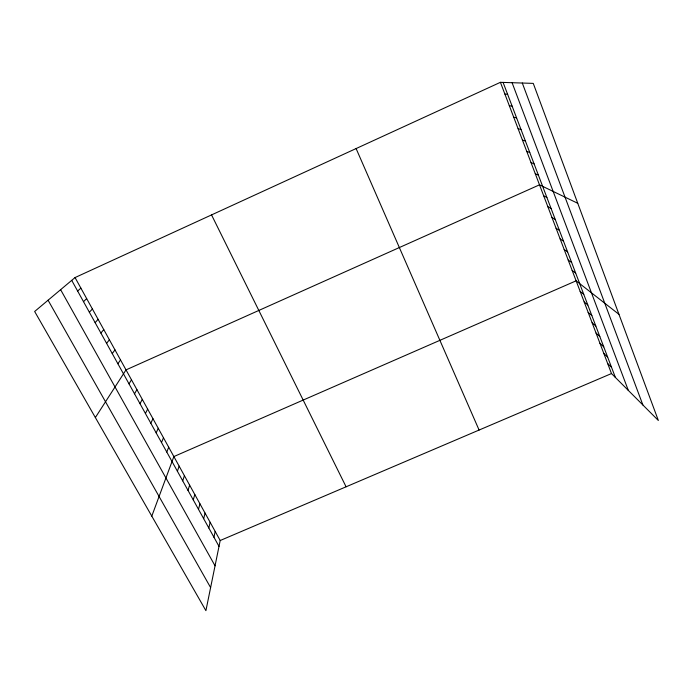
<?xml version="1.0" encoding="UTF-8"?>
<svg xmlns="http://www.w3.org/2000/svg" width="693" height="693" viewBox="0 0 693 693"><rect width="100%" height="100%" fill="white"/><g stroke="black" fill="none" stroke-linecap="round" stroke-linejoin="round"><path stroke-width="1.04" d="M75.052 277.564L220.201 540.514L205.908 610.672L34.65 311.486L75.052 277.564L500.407 82.328L533.264 83.385L658.35 420.478L611.495 373.553L500.407 82.328M213.929 537.214L215.185 531.436M208.818 527.979L210.144 522.305M203.673 518.685L205.067 513.106M198.484 509.32L199.956 503.846M193.269 499.896L194.811 494.516M188.011 490.41L189.631 485.135M182.718 480.847L184.407 475.675M177.391 471.223L179.158 466.155M151.793 516.138L173.865 456.566L576.126 280.821L618.962 314.336M166.779 452.053L168.694 447.202M161.495 442.515L163.487 437.768M156.176 432.908L158.238 428.274M150.823 423.232L152.962 418.711M145.426 413.496L147.644 409.078M139.995 403.681L142.29 399.385M134.529 393.806L136.902 389.622M129.019 383.861L131.479 379.79M95.365 417.558L126.013 369.889L539.5 184.832L577.754 203.292M117.888 363.747L120.513 359.918M112.257 353.586L114.969 349.878M106.592 343.356L109.39 339.769M100.883 333.047L103.768 329.582M95.14 322.661L98.103 319.326M89.345 312.205L92.403 309M83.515 301.663L86.66 298.596M77.642 291.051L80.882 288.123M220.201 540.514L611.495 373.553M504.876 94.057L507.623 94.317M509.32 105.7L512.118 106.124M513.73 117.256L516.58 117.845M518.104 128.733L521.006 129.478M522.444 140.116L525.407 141.025M526.758 151.421L529.764 152.486M531.037 162.638L534.095 163.86M535.291 173.778L538.392 175.147M543.693 195.807L546.89 197.479M547.851 206.705L551.091 208.515M551.975 217.524L555.266 219.482M556.072 228.257L559.407 230.362M560.135 238.92L563.513 241.164M564.18 249.515L567.602 251.888M568.191 260.022L571.647 262.534M572.167 270.461L575.675 273.103M580.162 291.424L583.757 294.334M584.182 301.949L587.811 304.989M588.166 312.404L591.839 315.566M592.125 322.773L595.833 326.074M596.058 333.073L599.8 336.495M599.956 343.304L603.742 346.846M603.828 353.456L607.657 357.12M607.674 363.539L611.538 367.325M48.077 300.216L210.611 587.595M60.62 289.683L215.047 565.817M71.717 280.362L219.005 546.379M211.547 214.917L346.084 486.798M356.107 148.562L479.088 430.05M503.092 82.415L615.393 377.46M512.084 82.701L628.326 390.41M522.297 83.03L642.879 404.981"/></g></svg>
